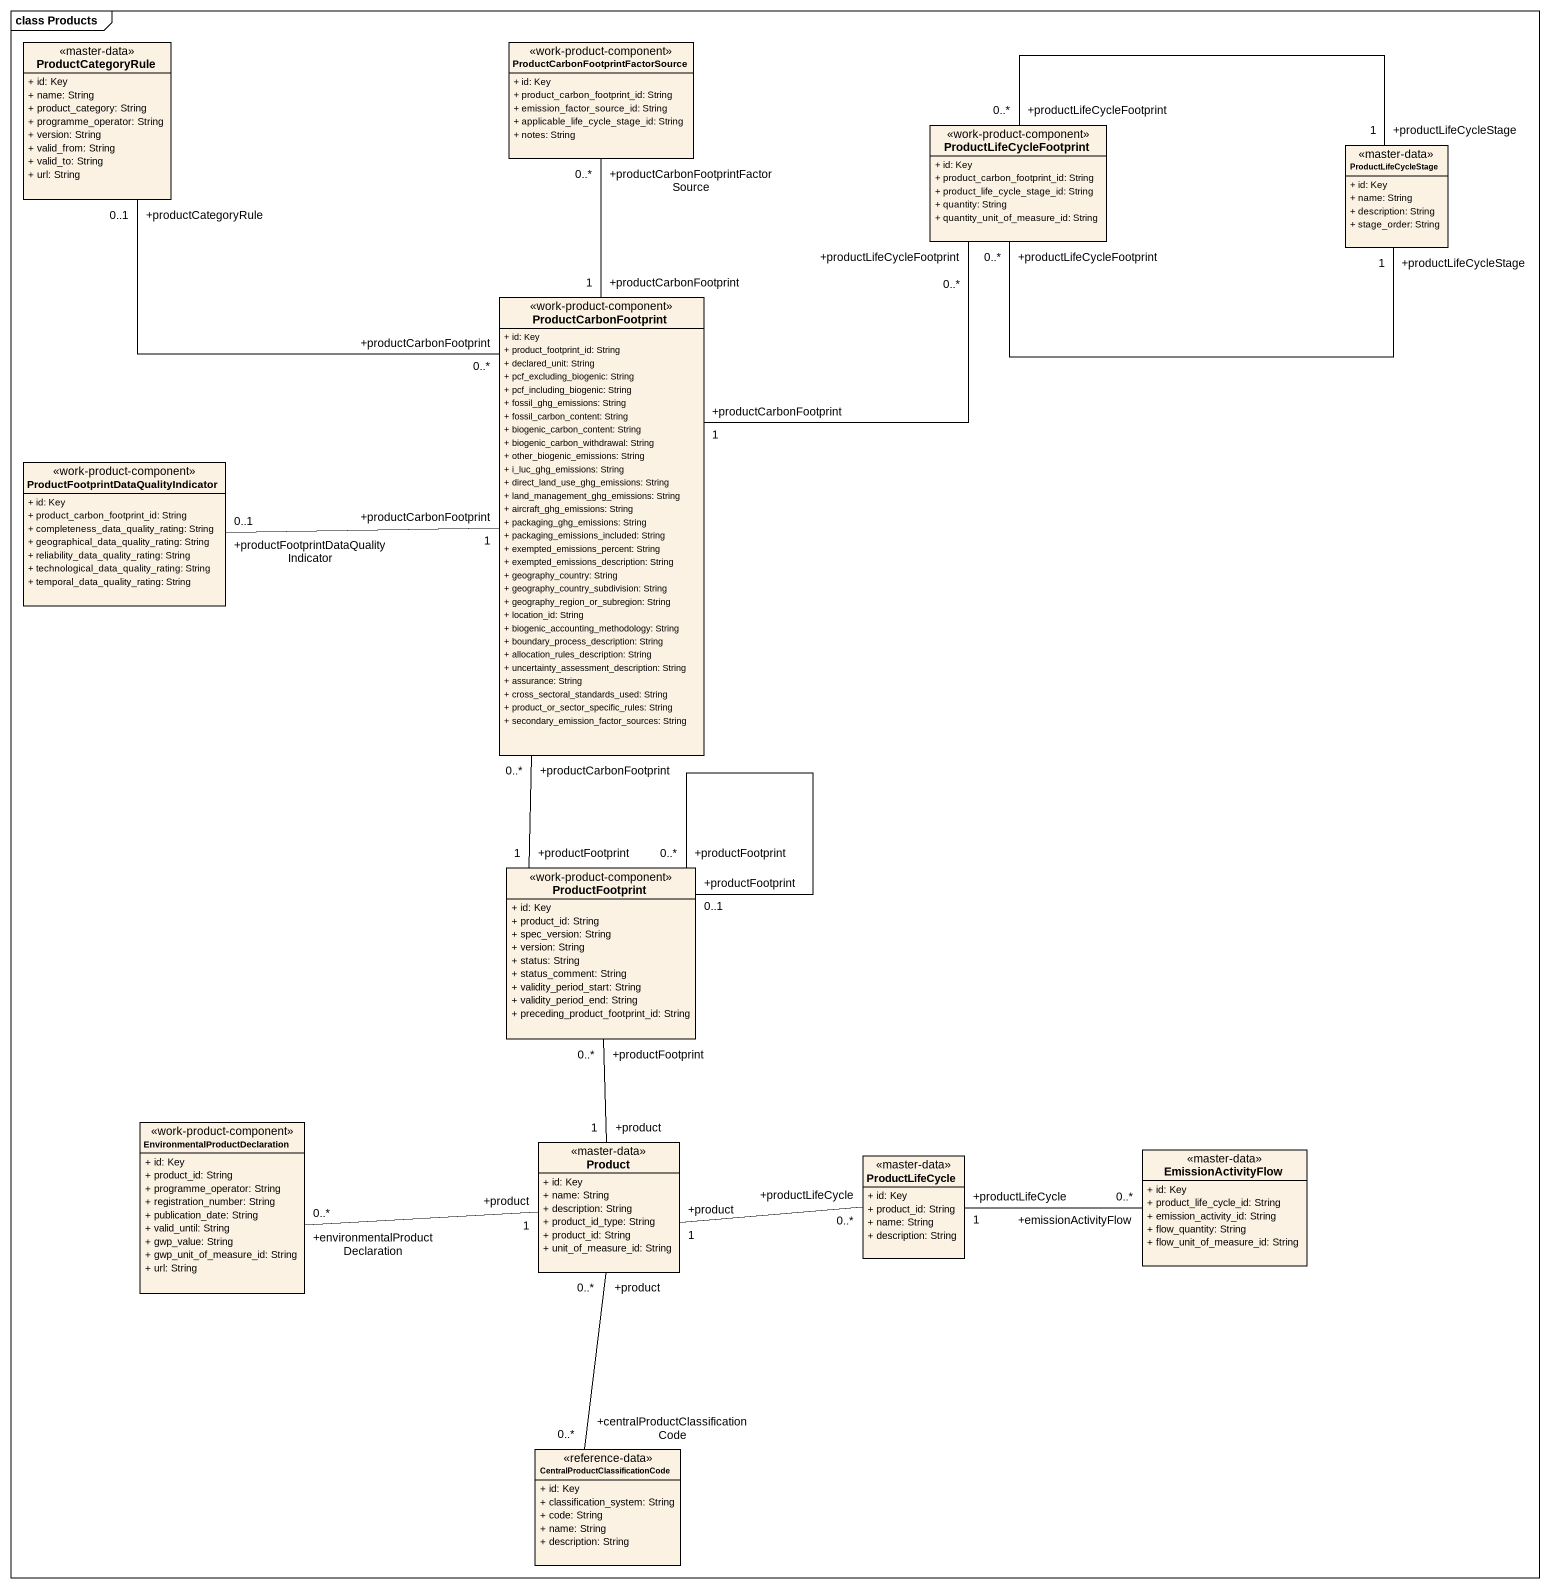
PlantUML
@startuml
mainframe class Products
hide circle
hide empty members
skinparam classAttributeIconSize 0
class ProductCategoryRule <<master-data>> {
  + id: Key
  + name: String
  + product_category: String
  + programme_operator: String
  + version: String
  + valid_from: String
  + valid_to: String
  + url: String
}
class "ProductCarbonFootprintFactorSource" as ProductCarbonFootprintFactor <<work-product-component>> {
  + id: Key
  + product_carbon_footprint_id: String
  + emission_factor_source_id: String
  + applicable_life_cycle_stage_id: String
  + notes: String
}
class ProductLifeCycleFootprint <<work-product-component>> {
  + id: Key
  + product_carbon_footprint_id: String
  + product_life_cycle_stage_id: String
  + quantity: String
  + quantity_unit_of_measure_id: String
}
class ProductLifeCycleStage <<master-data>> {
  + id: Key
  + name: String
  + description: String
  + stage_order: String
}
class ProductCarbonFootprint <<work-product-component>> {
  + id: Key
  + product_footprint_id: String
  + declared_unit: String
  + pcf_excluding_biogenic: String
  + pcf_including_biogenic: String
  + fossil_ghg_emissions: String
  + fossil_carbon_content: String
  + biogenic_carbon_content: String
  + biogenic_carbon_withdrawal: String
  + other_biogenic_emissions: String
  + i_luc_ghg_emissions: String
  + direct_land_use_ghg_emissions: String
  + land_management_ghg_emissions: String
  + aircraft_ghg_emissions: String
  + packaging_ghg_emissions: String
  + packaging_emissions_included: String
  + exempted_emissions_percent: String
  + exempted_emissions_description: String
  + geography_country: String
  + geography_country_subdivision: String
  + geography_region_or_subregion: String
  + location_id: String
  + biogenic_accounting_methodology: String
  + boundary_process_description: String
  + allocation_rules_description: String
  + uncertainty_assessment_description: String
  + assurance: String
  + cross_sectoral_standards_used: String
  + product_or_sector_specific_rules: String
  + secondary_emission_factor_sources: String
}
class "ProductFootprintDataQualityIndicator" as ProductFootprintDataQualityI <<work-product-component>> {
  + id: Key
  + product_carbon_footprint_id: String
  + completeness_data_quality_rating: String
  + geographical_data_quality_rating: String
  + reliability_data_quality_rating: String
  + technological_data_quality_rating: String
  + temporal_data_quality_rating: String
}
class ProductFootprint <<work-product-component>> {
  + id: Key
  + product_id: String
  + spec_version: String
  + version: String
  + status: String
  + status_comment: String
  + validity_period_start: String
  + validity_period_end: String
  + preceding_product_footprint_id: String
}
class "EnvironmentalProductDeclaration" as EnvironmentalProductDeclarat <<work-product-component>> {
  + id: Key
  + product_id: String
  + programme_operator: String
  + registration_number: String
  + publication_date: String
  + valid_until: String
  + gwp_value: String
  + gwp_unit_of_measure_id: String
  + url: String
}
class Product <<master-data>> {
  + id: Key
  + name: String
  + description: String
  + product_id_type: String
  + product_id: String
  + unit_of_measure_id: String
}
class EmissionActivityFlow <<master-data>> {
  + id: Key
  + product_life_cycle_id: String
  + emission_activity_id: String
  + flow_quantity: String
  + flow_unit_of_measure_id: String
}
class ProductLifeCycle <<master-data>> {
  + id: Key
  + product_id: String
  + name: String
  + description: String
}
class "CentralProductClassificationCode" as CentralProductClassification <<reference-data>> {
  + id: Key
  + classification_system: String
  + code: String
  + name: String
  + description: String
}
ProductLifeCycleStage "+productLifeCycleStage\n1" -left- "+productLifeCycleFootprint\n0..*" ProductLifeCycleFootprint
ProductLifeCycleStage "+productLifeCycleStage\n1" -left- "+productLifeCycleFootprint\n0..*" ProductLifeCycleFootprint
ProductCarbonFootprint "+productCarbonFootprint\n0..*" -up- "+productCategoryRule\n0..1" ProductCategoryRule
ProductCarbonFootprint "+productCarbonFootprint\n1" -up- "+productCarbonFootprintFactorSource\n0..*" ProductCarbonFootprintFactor
ProductCarbonFootprint "+productCarbonFootprint\n1" -up- "+productLifeCycleFootprint\n0..*" ProductLifeCycleFootprint
ProductCarbonFootprint "+productCarbonFootprint\n1" -left- "+productFootprintDataQualityIndicator\n0..1" ProductFootprintDataQualityI
ProductFootprint "+productFootprint\n1" -up- "+productCarbonFootprint\n0..*" ProductCarbonFootprint
ProductFootprint "+productFootprint\n0..1" -- "+productFootprint\n0..*" ProductFootprint
Product "+product\n1" -up- "+productFootprint\n0..*" ProductFootprint
Product "+product\n1" -left- "+environmentalProductDeclaration\n0..*" EnvironmentalProductDeclarat
Product "+product\n1" -right- "+productLifeCycle\n0..*" ProductLifeCycle
Product "+product\n0..*" -- "+centralProductClassificationCode\n0..*" CentralProductClassification
ProductLifeCycle "+productLifeCycle\n1" -right- "+emissionActivityFlow\n0..*" EmissionActivityFlow
@enduml
